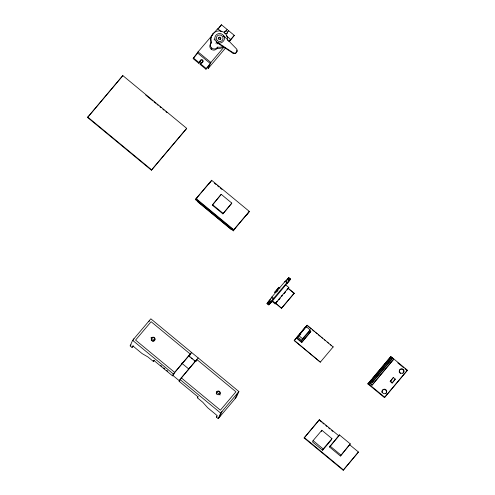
<?xml version="1.0" encoding="UTF-8"?>
<svg xmlns="http://www.w3.org/2000/svg" width="495" height="495" viewBox="0 0 495 495"><rect width="100%" height="100%" fill="white"/><g stroke="black" fill="none" stroke-linecap="round" stroke-linejoin="round"><path stroke-width="0.74" d="M272.553 300.867L272.683 300.564L268.853 304.901L267.065 303.478L271.947 296.901L285.318 281.104L287.044 282.527L286.611 283.511L290.503 279.168L272.553 300.867L275.474 303.287L275.195 303.942L271.706 301.059M288.505 278.227L288.783 277.745L290.503 279.168M87.559 117.457L122.834 75.593L186.671 128.335L186.497 128.737L151.402 170.2L87.559 117.457L122.834 75.593M213.104 34.266L198.037 51.87L193.075 58.583L198.872 63.366L200.271 61.095A1.435 1.405 23.8 0 1 201.558 59.579A1.435 1.405 23.8 0 1 203.117 60.866A1.435 1.405 23.8 0 1 201.83 62.389L200.141 64.412L205.932 69.201L210.109 64.27L208.308 68.347L207.139 67.382M151.402 170.2L186.671 128.335M198.872 63.366L200.327 61.331M227.533 40.547A8.353 8.168 23.8 0 0 214.483 32.324L212.899 33.759L212.386 34.916A8.353 8.168 23.8 0 0 211.025 42.978L210.691 43.783A3.917 3.824 23.8 0 0 211.223 49.197A3.917 3.824 23.8 0 0 216.711 48.758L217.961 47.13A8.353 8.168 23.8 0 0 223.561 46.196M200.141 64.412L201.589 62.376M210.691 43.783L211.532 41.821A8.353 8.168 23.8 0 1 212.899 33.759M224.575 32.057A1.435 1.405 23.8 0 1 225.541 31.562L227.236 29.539L221.438 24.75L218.778 28.215M211.223 49.197L211.736 48.034A3.917 3.824 23.8 0 1 211.198 42.62M215.975 43.356L216.618 41.889A4.826 4.715 23.8 0 1 215.956 35.213A4.826 4.715 23.8 0 1 222.725 34.675L236.202 48.566A2.654 2.593 23.8 0 1 236.567 52.241A2.654 2.593 23.8 0 1 232.842 52.538L216.618 41.889M205.932 69.201L210.895 62.494L223.759 47.291M217.039 44.03L217.682 42.564C221.822 44.773 226.531 39.309 223.579 35.591L223.381 36.048L224.433 37.125M216.711 48.758L217.689 47.044M225.782 31.575L227.236 29.539M226.438 35.912L230.528 39.291L229.748 41.073L234.296 35.374L228.504 30.585L227.1 32.856A1.435 1.405 23.8 0 1 226.784 33.883M228.207 31.253L228.504 30.585M217.484 43.015L232.644 52.99L232.842 52.538M133.378 345.881L132.047 347.453L130.16 345.894L132.617 340.331L150.833 318.811L238.893 391.551L236.437 397.114L218.221 418.64L216.334 417.081L217.039 415.484L207.696 407.769L202.771 402.262L197.381 397.813L197.845 396.761L179.134 381.311L179.957 379.442L198.179 357.922M133.334 340.152L133.947 338.759M235.793 227.582L233.294 230.849L195.599 199.708L196.094 198.588L211.606 180.26L249.307 211.396L246.603 215.127L246.894 214.465M132.047 347.453L132.753 345.857L142.09 353.572L147.949 356.975L153.339 361.424L154.223 360.379M198.353 201.019L197.92 202.003L231.301 229.581L231.877 228.9M209.199 183.323L208.909 183.985L211.111 181.38M148.89 321.769L149.502 320.376M211.408 180.718L211.606 180.26M212.293 205.128L221.215 194.343L231.796 203.08L231.567 203.587L222.874 213.865L212.293 205.128L221.215 194.343M153.339 361.424L153.797 360.379L172.508 375.835L173.838 374.263L174.661 372.395L135.562 340.096L151.117 321.713L190.216 354.012L189.393 355.88L191.546 352.44L173.33 373.966L172.508 375.835M222.874 213.865L231.796 203.08M233.294 230.849L233.788 229.73L249.307 211.396M181.597 364.394L181.77 363.992M182.927 362.823L183.101 362.42M188.224 369.87L188.403 369.468M189.554 368.299L189.733 367.896M218.221 418.64L220.671 413.078L238.893 391.551M219.551 417.068L222.001 411.506M278.827 287.292L274.731 292.44L278.827 287.292L279.91 288.183M268.785 304.901L273.667 298.33L287.044 282.527M285.318 281.104L284.885 282.088L288.783 277.745M235.106 398.685L237.563 393.123M287.211 289.625L288.257 288.307L294.216 293.226L281.531 308.292L275.647 303.2L281.531 308.292M333.246 346.803L320.333 362.148L294.209 340.572L307.123 325.227L333.16 346.989M305.143 327.572L305.446 326.886L296.276 338.042L301.665 342.497L310.532 332.027L310.835 331.334L309.759 330.443M298.763 335.629L298.052 337.237L301.826 340.356L309.363 331.452L310.074 329.843L306.3 326.725L298.763 335.629L302.538 338.741L301.826 340.356M305.823 327.801L306.3 326.725M305.563 327.164L307.123 325.227M301.665 342.497L310.835 331.334M320.333 362.148L294.296 340.387M349.835 444.906L358.46 452.028L343.202 470.25L304.116 437.964L319.374 419.741L338.92 435.885L329.509 447.004L340.424 456.019L350.281 443.891L339.366 434.87L329.509 447.004M304.116 437.964L319.374 419.741M313.088 440.618L312.512 441.924L322.604 450.264L331.372 439.907L331.947 438.601L321.855 430.26L313.088 440.618L323.179 448.953L322.604 450.264M321.274 431.566L321.855 430.26M338.92 435.885L339.366 434.87M367.853 383.903L390.852 356.524L407.441 370.229L384.442 397.609L367.853 383.903L371.324 379.807M369.381 383.056L391.007 357.173L393.618 359.333L371.993 385.215L369.381 383.056L370.371 381.886M372.209 382.709L372.914 381.101L392.516 357.941L391.811 359.549L372.209 382.709L371.504 382.128L372.215 380.519L391.817 357.365M340.424 456.019L350.281 443.891M371.993 385.215L393.618 359.333M390.852 356.524L372.314 378.632M390.697 357.866L391.007 357.173M343.202 470.25L358.46 452.028M390.178 381.484L393.352 377.512L395.276 379.102L395.072 379.566L392.102 383.074L390.178 381.484L393.352 377.512M384.442 397.609L407.441 370.229M392.102 383.074L395.276 379.102M285.912 285.083L288.839 287.496L287.044 289.94M287.972 278.803L288.115 278.53L285.596 281.432M287.762 279.1L287.149 279.898M270.103 299.989L268.352 302.099M213.475 33.635L217.67 28.673L221.178 31.569M217.658 29.217L221.438 24.75M193.539 58.033L197.251 53.646M228.665 41.5L230.528 39.291M230.039 40.398L234.296 35.374M208.308 68.347L225.491 48.046M200.029 194.158L195.89 199.046L233.584 230.187L249.103 211.86M200.995 193.019L210.963 181.238M195.599 199.708L197.363 197.623M130.16 345.894L131.051 344.842M174.481 372.797L190.037 354.414M179.134 381.311L180.025 380.265M196.026 361.356L196.911 360.311M277.039 291.574L277.998 290.441M268.599 301.919L270.016 300.248M275.474 303.287L288.839 287.496M276.055 302.798L277.027 301.653M278.481 299.933L279.935 298.219M281.395 296.499L282.36 295.354M284.303 293.059L285.275 291.914M275.195 303.942L277.169 301.61M278.648 299.859L280.133 298.108M281.612 296.356L282.602 295.187M284.081 293.436L285.565 291.685M197.381 397.813L198.266 396.761M281.606 308.125L294.216 293.226M216.334 417.081L217.218 416.035M294.209 340.572L298.652 335.325M299.642 334.156L301.121 332.411M302.6 330.66L304.085 328.909M299.469 335.567L300.88 333.902M302.538 338.741L310.074 329.843M371.856 380.129L373.348 378.372M374.338 377.196L375.823 375.439M377.314 373.682L378.799 371.924M379.789 370.755L381.28 368.998M382.27 367.828L384.256 365.483M385.246 364.314L386.731 362.557M387.721 361.381L389.707 359.042M371.504 382.128L372.488 380.971M323.179 448.953L331.947 438.601M286.407 280.795L285.739 281.55M268.098 302.495L267.065 303.478M268.073 302.402L267.752 302.692L270.573 299.228M226.073 30.907L225.831 30.894A1.435 1.405 23.8 0 0 224.551 32.41A1.435 1.405 23.8 0 0 226.11 33.703A1.435 1.405 23.8 0 0 227.397 32.187L227.341 31.952M217.181 48.207L217.454 48.293A8.353 8.168 23.8 0 0 223.653 46.976M198.037 51.87L210.895 62.494M197.548 52.977L210.406 63.595M199.547 61.102L201.88 63.032M193.372 57.909L199.163 62.698M200.432 63.744L206.229 68.533M145.709 95.04L152.8 100.9M153.982 101.877L155.758 103.344M156.94 104.321L158.122 105.299M159.891 106.759L161.079 107.737M162.849 109.203L164.031 110.181M165.806 111.647L166.988 112.619M214.347 183.15L216.117 184.61M217.293 185.582L219.062 187.042M220.238 188.02L222.008 189.48M212.516 204.621L223.097 213.357M397.77 362.835L403.691 367.729M404.879 368.707L406.655 370.18M196.094 198.588L233.788 229.73M288.709 277.751L290.429 279.18M288.709 277.905L290.435 279.329M288.492 277.936L290.219 279.359M288.158 278.277L289.884 279.7M287.725 278.753L289.445 280.176M287.218 279.335L288.938 280.758M87.739 117.055L151.575 169.791M288.183 288.474L294.141 293.399M390.382 381.02L392.306 382.61M275.003 291.809L276.086 292.7M307.042 325.413L311.2 328.847M312.388 329.825L314.164 331.297M315.352 332.275L317.134 333.748M318.322 334.731L320.104 336.198M321.292 337.182L322.48 338.159M324.256 339.632L325.444 340.616M327.226 342.088L328.414 343.066M330.196 344.539L331.384 345.516M271.947 296.901L273.667 298.33M372.215 380.519L372.914 381.101M271.507 297.891L273.234 299.314M369.685 382.363L372.302 384.522M269.181 300.638L270.901 302.068M268.637 301.306L270.363 302.73M368.045 383.47L384.634 397.176M268.129 301.944L269.849 303.367M267.69 302.513L269.416 303.942M267.349 302.983L269.076 304.406M267.139 303.311L268.865 304.734M267.127 303.478L268.278 304.425M296.579 337.355L301.969 341.81M319.201 420.144L321.571 422.105M322.752 423.083L323.934 424.06M325.71 425.527L326.898 426.504M328.674 427.971L329.856 428.948M331.638 430.421L332.819 431.399M329.961 445.989L340.876 455.004M304.295 437.561L343.382 469.848M188.744 355.75L195.841 361.622M188.737 356.06L189.919 357.037M191.101 358.015L192.289 358.999M194.065 360.465L195.247 361.443M150.95 337.739L154.502 340.678M181.727 363.169L188.83 369.035M216.649 392.015L220.201 394.948M132.617 340.331L173.33 373.966M179.957 379.442L220.671 413.078M160.72 365.397L161.902 366.374M163.678 367.841L164.866 368.818M166.642 370.285L167.824 371.262M172.557 375.173L179.66 381.045M200.029 61.999L199.974 61.764A1.435 1.405 23.8 0 1 200.098 61.046M151.26 338.623A1.906 1.869 23.8 0 1 153.772 337.732A1.906 1.869 23.8 0 1 154.718 340.226A1.906 1.869 23.8 0 1 152.2 341.117M151.439 340.492A1.906 1.869 23.8 0 1 151.21 340.053M216.383 393.896A1.906 1.869 23.8 0 1 217.342 391.564A1.906 1.869 23.8 0 1 219.799 392.343A1.906 1.869 23.8 0 1 219.266 394.806M236.796 50.131A2.654 2.593 23.8 0 1 232.644 52.99M214.242 40.132A4.826 4.715 23.8 0 1 214.286 38.895M382.06 392.646A2.326 2.277 23.8 0 1 383.229 389.8A2.326 2.277 23.8 0 1 386.23 390.747A2.326 2.277 23.8 0 1 385.58 393.76M399.211 371.064A2.326 2.277 23.8 0 1 402.726 369.561A2.326 2.277 23.8 0 1 402.85 373.36M400.542 373.546A2.326 2.277 23.8 0 1 400.028 373.218M399.329 372.246A2.326 2.277 23.8 0 1 399.193 371.665M200.296 60.736A1.435 1.405 23.8 0 1 202.306 60.576A1.435 1.405 23.8 0 1 202.504 62.562M217.225 47.6A3.917 3.824 23.8 0 1 211.736 48.034M218.14 38.858A1.207 1.182 23.8 0 1 219.823 37.997A1.207 1.182 23.8 0 1 220.256 39.835M286.995 283.344L289.841 279.953L286.995 283.344M181.288 377.871L181.114 378.273L196.849 359.494L235.942 391.786L220.386 410.169L181.288 377.871M269.528 303.949L272.3 300.651L269.528 303.949M151.619 340.084A1.906 1.869 23.8 0 0 154.898 339.824A1.906 1.869 23.8 0 0 152.98 337.157A1.906 1.869 23.8 0 0 151.619 340.084M216.791 393.927A1.906 1.869 23.8 0 0 220.071 393.667A1.906 1.869 23.8 0 0 218.159 390.994A1.906 1.869 23.8 0 0 216.791 393.927M216.946 40.157A3.36 3.286 23.8 0 0 222.719 39.699A3.36 3.286 23.8 0 0 219.347 34.997A3.36 3.286 23.8 0 0 216.946 40.157M382.536 392.739A2.326 2.277 23.8 0 0 386.539 392.424A2.326 2.277 23.8 0 0 384.2 389.163A2.326 2.277 23.8 0 0 382.536 392.739M399.805 372.339A2.326 2.277 23.8 0 0 403.809 372.023A2.326 2.277 23.8 0 0 401.47 368.763A2.326 2.277 23.8 0 0 399.805 372.339M218.691 38.957A1.207 1.182 23.8 0 0 220.77 38.789A1.207 1.182 23.8 0 0 219.557 37.1A1.207 1.182 23.8 0 0 218.691 38.957"/></g></svg>
